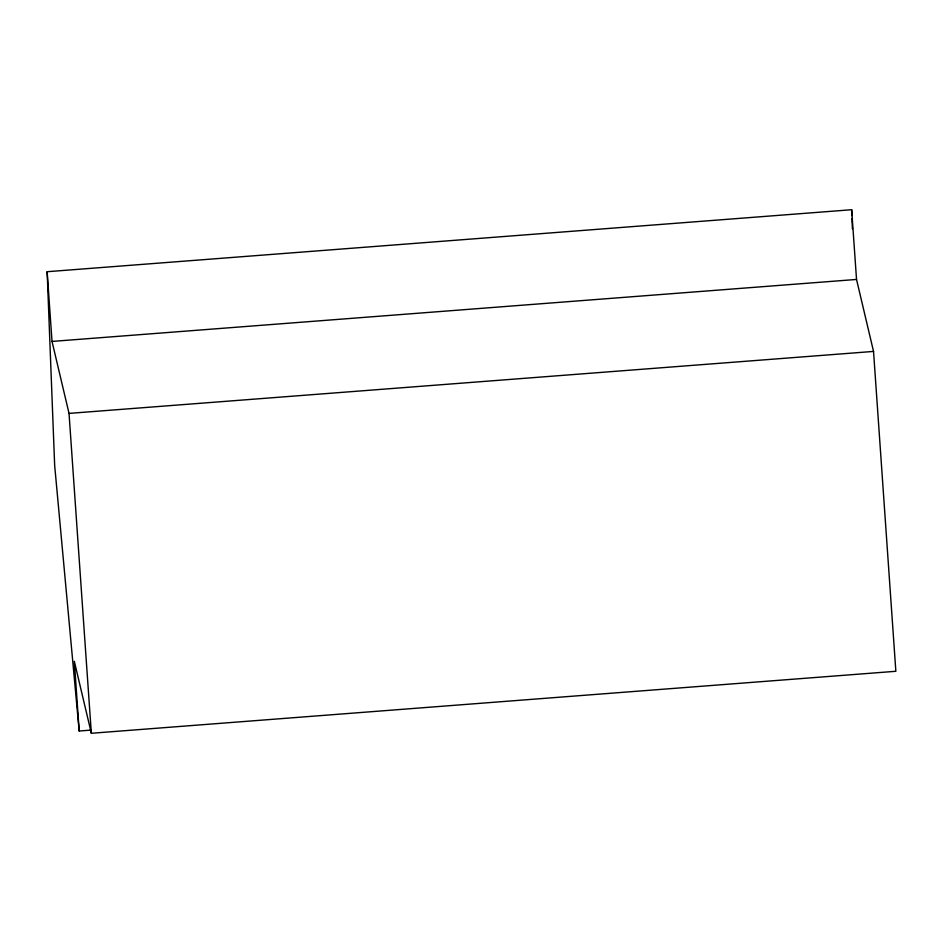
<?xml version="1.0" encoding="UTF-8"?>
<svg xmlns="http://www.w3.org/2000/svg" width="943" height="943" viewBox="0 0 943 943"><rect width="100%" height="100%" fill="white"/><g stroke="black" fill="none" stroke-linecap="round" stroke-linejoin="round"><path stroke-width="1.41" d="M79.188 731.014L54.659 465.37L47.15 271.714L851.659 209.723L856.527 279.446L873.536 351.421L895.85 671.286L91.341 733.277L74.32 661.302L79.188 731.014L90.929 730.106M47.15 271.714L52.018 341.425L856.527 279.446M52.018 341.425L69.028 413.399L873.536 351.421M69.028 413.399L91.341 733.277M851.659 209.723L851.894 215.593M852 218.528L852.401 228.807"/></g></svg>
